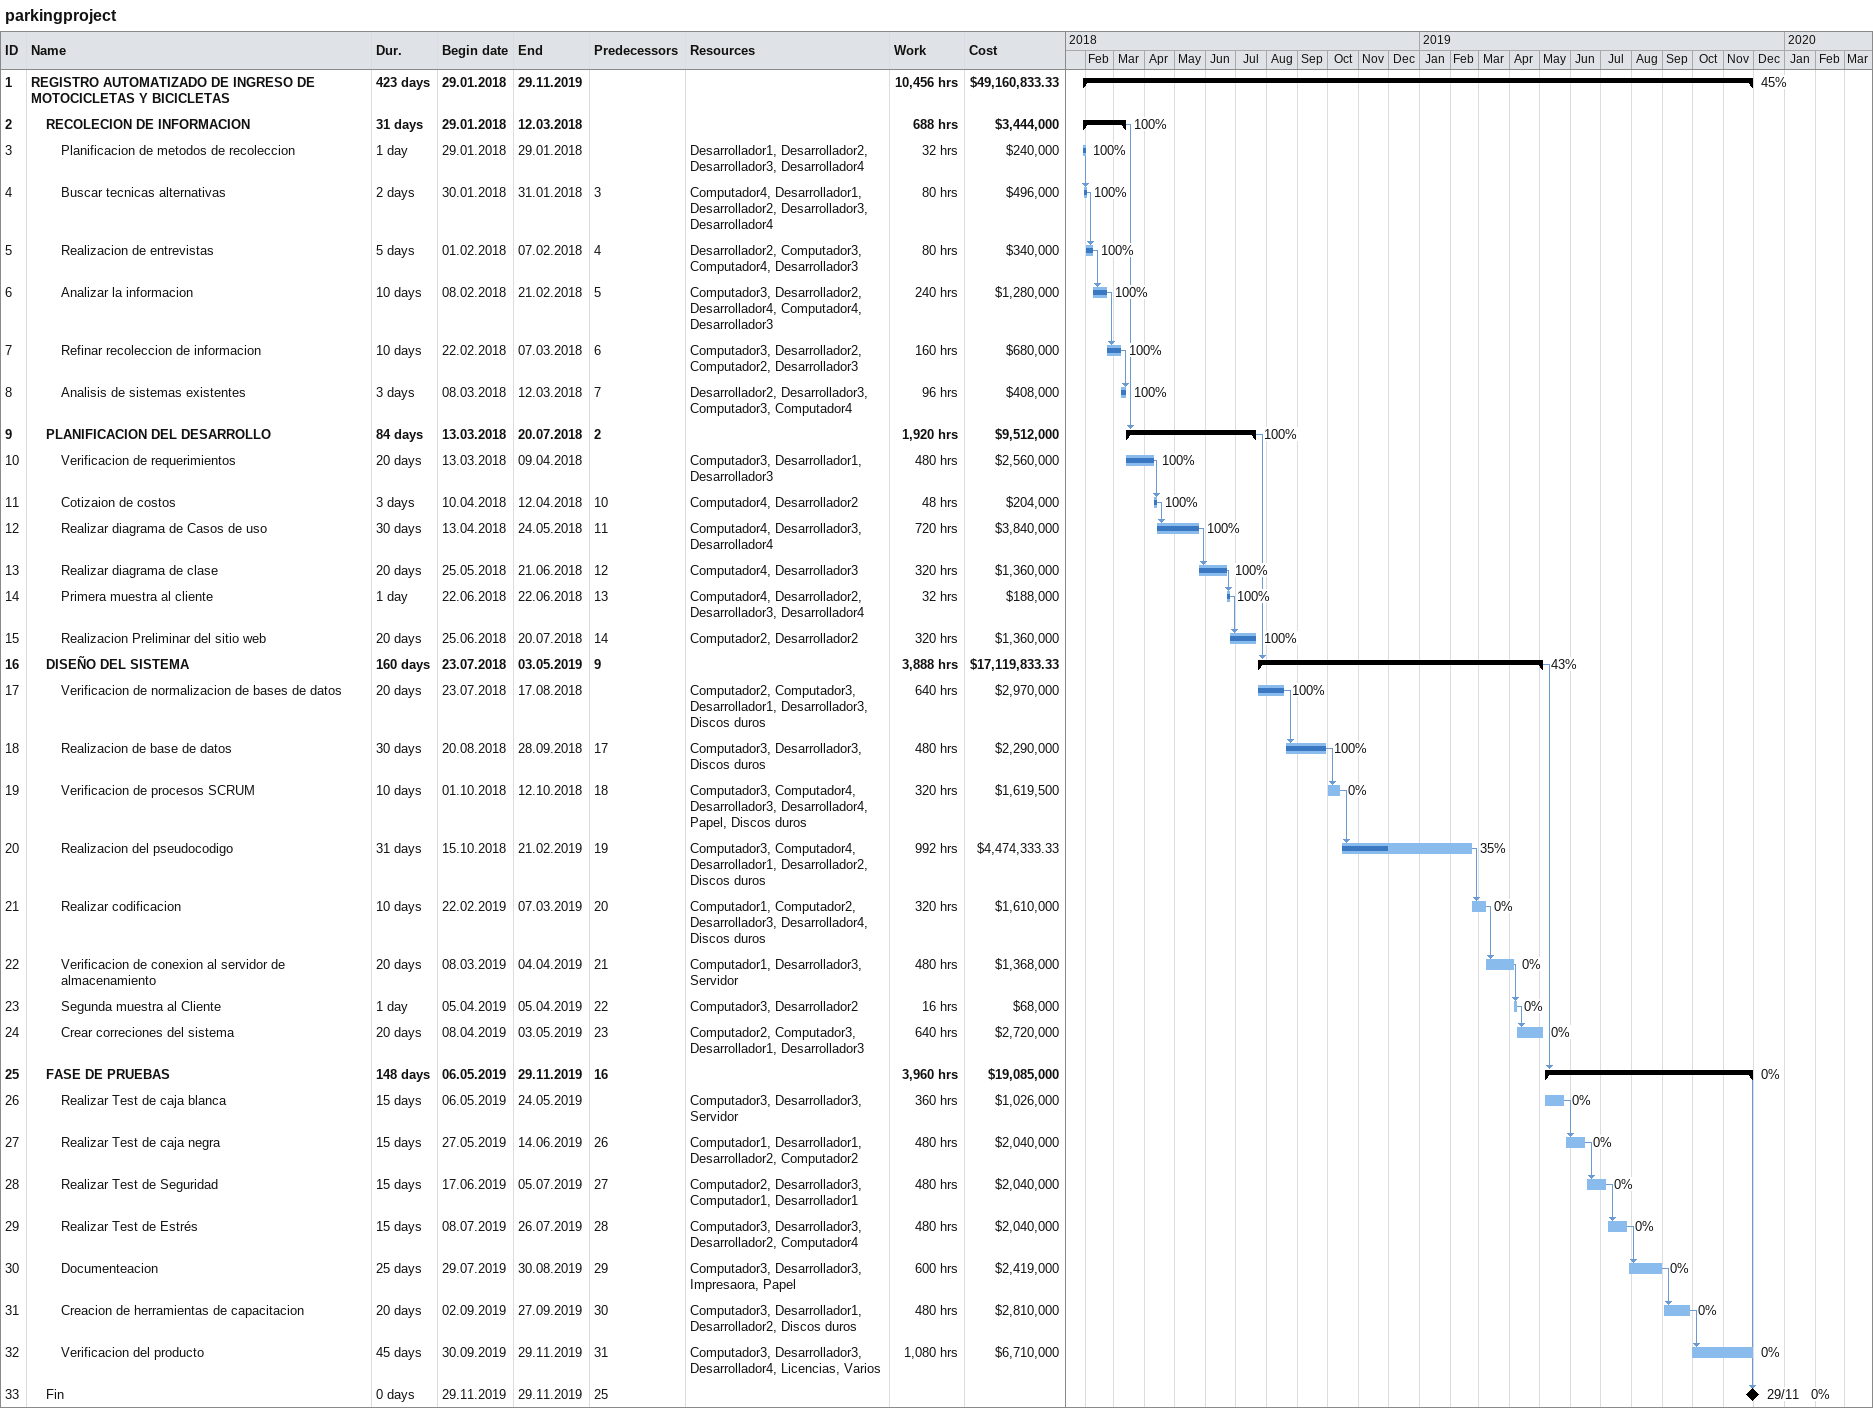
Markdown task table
parkingproject

| ID | Level | Task | Duration | Start | Finish | Predecessors | Resources | % complete | Work (h) | Cost ($) |
|---|---|---|---|---|---|---|---|---|---|---|
| 1 | 1 | **REGISTRO AUTOMATIZADO DE INGRESO DE MOTOCICLETAS Y BICICLETAS** | 423d | 2018-01-29 | 2019-11-29 |  |  | 45 | 10456 | 49160833.33 |
| 2 | 2 | **RECOLECION DE INFORMACION** | 31d | 2018-01-29 | 2018-03-12 |  |  | 100 | 688 | 3444000 |
| 3 | 3 | Planificacion de metodos de recoleccion | 1d | 2018-01-29 | 2018-01-29 |  | Desarrollador1, Desarrollador2, Desarrollador3, Desarrollador4 | 100 | 32 | 240000 |
| 4 | 3 | Buscar tecnicas alternativas | 2d | 2018-01-30 | 2018-01-31 | 3 | Computador4, Desarrollador1, Desarrollador2, Desarrollador3, Desarrollador4 | 100 | 80 | 496000 |
| 5 | 3 | Realizacion de entrevistas | 5d | 2018-02-01 | 2018-02-07 | 4 | Desarrollador2, Computador3, Computador4, Desarrollador3 | 100 | 80 | 340000 |
| 6 | 3 | Analizar la informacion | 10d | 2018-02-08 | 2018-02-21 | 5 | Computador3, Desarrollador2, Desarrollador4, Computador4, Desarrollador3 | 100 | 240 | 1280000 |
| 7 | 3 | Refinar recoleccion de informacion | 10d | 2018-02-22 | 2018-03-07 | 6 | Computador3, Desarrollador2, Computador2, Desarrollador3 | 100 | 160 | 680000 |
| 8 | 3 | Analisis de sistemas existentes | 3d | 2018-03-08 | 2018-03-12 | 7 | Desarrollador2, Desarrollador3, Computador3, Computador4 | 100 | 96 | 408000 |
| 9 | 2 | **PLANIFICACION DEL DESARROLLO** | 84d | 2018-03-13 | 2018-07-20 | 2 |  | 100 | 1920 | 9512000 |
| 10 | 3 | Verificacion de requerimientos | 20d | 2018-03-13 | 2018-04-09 |  | Computador3, Desarrollador1, Desarrollador3 | 100 | 480 | 2560000 |
| 11 | 3 | Cotizaion de costos | 3d | 2018-04-10 | 2018-04-12 | 10 | Computador4, Desarrollador2 | 100 | 48 | 204000 |
| 12 | 3 | Realizar diagrama de Casos de uso | 30d | 2018-04-13 | 2018-05-24 | 11 | Computador4, Desarrollador3, Desarrollador4 | 100 | 720 | 3840000 |
| 13 | 3 | Realizar diagrama de clase | 20d | 2018-05-25 | 2018-06-21 | 12 | Computador4, Desarrollador3 | 100 | 320 | 1360000 |
| 14 | 3 | Primera muestra al cliente | 1d | 2018-06-22 | 2018-06-22 | 13 | Computador4, Desarrollador2, Desarrollador3, Desarrollador4 | 100 | 32 | 188000 |
| 15 | 3 | Realizacion Preliminar del sitio web | 20d | 2018-06-25 | 2018-07-20 | 14 | Computador2, Desarrollador2 | 100 | 320 | 1360000 |
| 16 | 2 | **DISEÑO DEL SISTEMA** | 160d | 2018-07-23 | 2019-05-03 | 9 |  | 43 | 3888 | 17119833.33 |
| 17 | 3 | Verificacion de normalizacion de bases de datos | 20d | 2018-07-23 | 2018-08-17 |  | Computador2, Computador3, Desarrollador1, Desarrollador3, Discos duros | 100 | 640 | 2970000 |
| 18 | 3 | Realizacion de base de datos | 30d | 2018-08-20 | 2018-09-28 | 17 | Computador3, Desarrollador3, Discos duros | 100 | 480 | 2290000 |
| 19 | 3 | Verificacion de procesos SCRUM | 10d | 2018-10-01 | 2018-10-12 | 18 | Computador3, Computador4, Desarrollador3, Desarrollador4, Papel, Discos duros | 0 | 320 | 1619500 |
| 20 | 3 | Realizacion del pseudocodigo | 31d | 2018-10-15 | 2019-02-21 | 19 | Computador3, Computador4, Desarrollador1, Desarrollador2, Discos duros | 35 | 992 | 4474333.33 |
| 21 | 3 | Realizar codificacion | 10d | 2019-02-22 | 2019-03-07 | 20 | Computador1, Computador2, Desarrollador3, Desarrollador4, Discos duros | 0 | 320 | 1610000 |
| 22 | 3 | Verificacion de conexion al servidor de almacenamiento | 20d | 2019-03-08 | 2019-04-04 | 21 | Computador1, Desarrollador3, Servidor | 0 | 480 | 1368000 |
| 23 | 3 | Segunda muestra al Cliente | 1d | 2019-04-05 | 2019-04-05 | 22 | Computador3, Desarrollador2 | 0 | 16 | 68000 |
| 24 | 3 | Crear correciones del sistema | 20d | 2019-04-08 | 2019-05-03 | 23 | Computador2, Computador3, Desarrollador1, Desarrollador3 | 0 | 640 | 2720000 |
| 25 | 2 | **FASE DE PRUEBAS** | 148d | 2019-05-06 | 2019-11-29 | 16 |  | 0 | 3960 | 19085000 |
| 26 | 3 | Realizar Test de caja blanca | 15d | 2019-05-06 | 2019-05-24 |  | Computador3, Desarrollador3, Servidor | 0 | 360 | 1026000 |
| 27 | 3 | Realizar Test de caja negra | 15d | 2019-05-27 | 2019-06-14 | 26 | Computador1, Desarrollador1, Desarrollador2, Computador2 | 0 | 480 | 2040000 |
| 28 | 3 | Realizar Test de Seguridad | 15d | 2019-06-17 | 2019-07-05 | 27 | Computador2, Desarrollador3, Computador1, Desarrollador1 | 0 | 480 | 2040000 |
| 29 | 3 | Realizar Test de Estrés | 15d | 2019-07-08 | 2019-07-26 | 28 | Computador3, Desarrollador3, Desarrollador2, Computador4 | 0 | 480 | 2040000 |
| 30 | 3 | Documenteacion | 25d | 2019-07-29 | 2019-08-30 | 29 | Computador3, Desarrollador3, Impresaora, Papel | 0 | 600 | 2419000 |
| 31 | 3 | Creacion de herramientas de capacitacion | 20d | 2019-09-02 | 2019-09-27 | 30 | Computador3, Desarrollador1, Desarrollador2, Discos duros | 0 | 480 | 2810000 |
| 32 | 3 | Verificacion del producto | 45d | 2019-09-30 | 2019-11-29 | 31 | Computador3, Desarrollador3, Desarrollador4, Licencias, Varios | 0 | 1080 | 6710000 |
| 33 | 2 | Fin | 0d | 2019-11-29 | 2019-11-29 | 25 |  | 0 |  |  |
